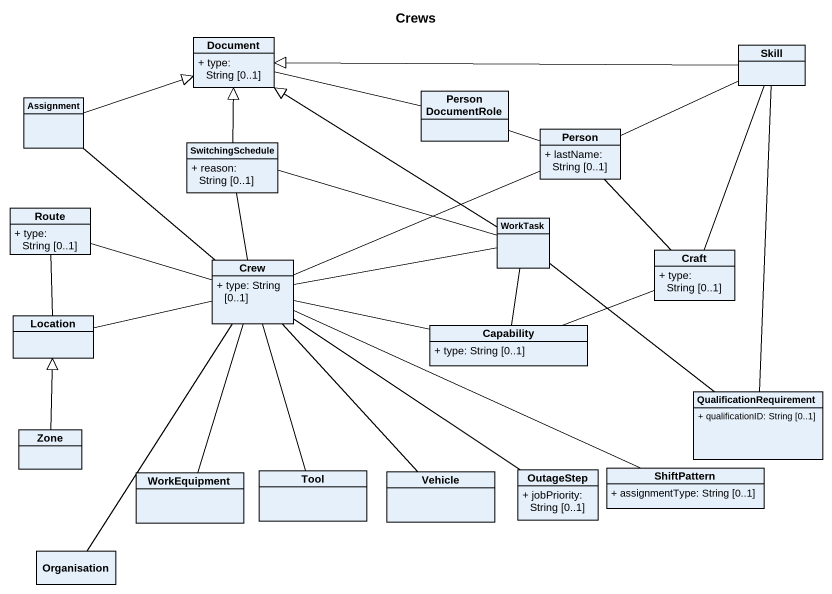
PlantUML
@startuml
title Crews
hide circle
hide empty members
skinparam classAttributeIconSize 0
class Document {
  + type: String [0..1]
}
class Skill
class Assignment
class PersonDocumentRole
class "Person" as Person_ {
  + lastName: String [0..1]
}
class SwitchingSchedule {
  + reason: String [0..1]
}
class Route {
  + type: String [0..1]
}
class WorkTask
class Crew {
  + type: String [0..1]
}
class Craft {
  + type: String [0..1]
}
class Location
class Capability {
  + type: String [0..1]
}
class QualificationRequirement {
  + qualificationID: String [0..1]
}
class Zone
class WorkEquipment
class Tool
class Vehicle
class OutageStep {
  + jobPriority: String [0..1]
}
class ShiftPattern {
  + assignmentType: String [0..1]
}
class Organisation
Document -right- PersonDocumentRole
Skill -left-|> Document
Skill -- Craft
Skill -- QualificationRequirement
Assignment -right-|> Document
Person_ -right- Skill
Person_ -left- PersonDocumentRole
SwitchingSchedule -up-|> Document
SwitchingSchedule -- Crew
Route -- Location
WorkTask -up-|> Document
WorkTask -left- SwitchingSchedule
WorkTask -left- Crew
WorkTask -- QualificationRequirement
Crew -up- Assignment
Crew -right- Person_
Crew -left- Route
Crew -left- Location
Crew -- WorkEquipment
Crew -- OutageStep
Crew -right- ShiftPattern
Crew -- Organisation
Craft -up- Person_
Capability -up- WorkTask
Capability -left- Crew
Capability -right- Craft
Zone -up-|> Location
Tool -up- Crew
Vehicle -up- Crew
@enduml
